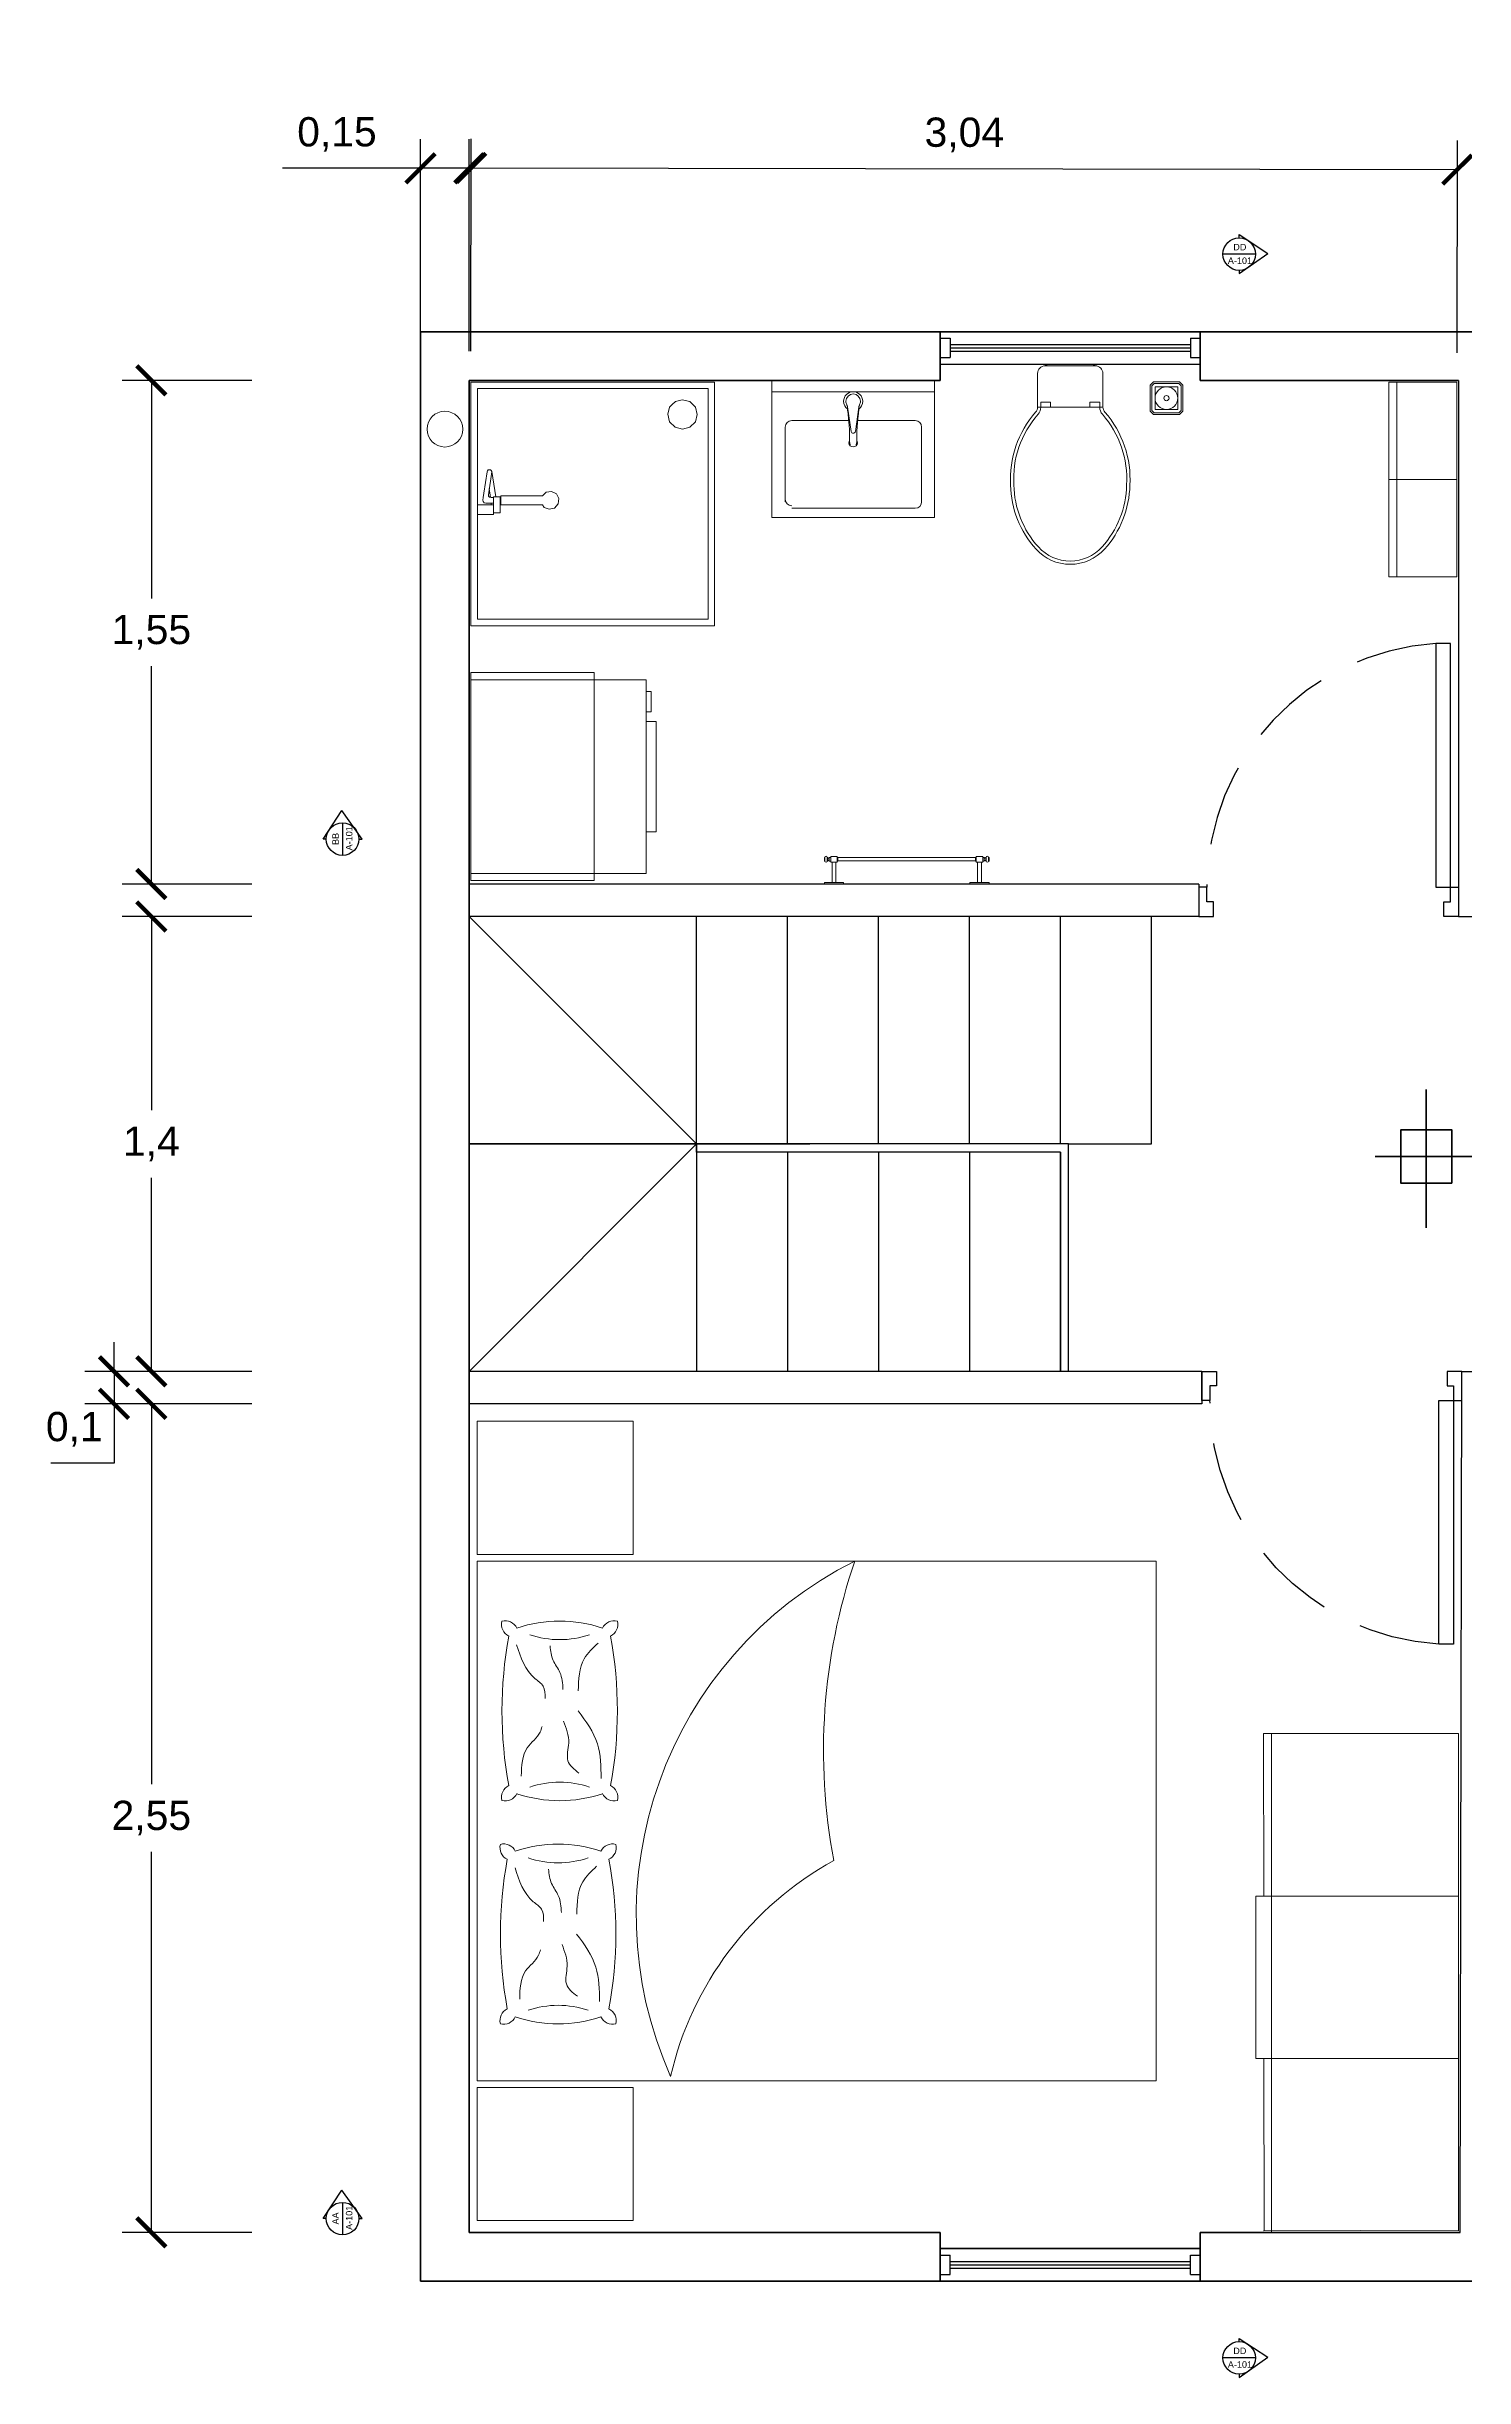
# Model space of a CAD drawing. Header units: millimetres. Extents: x 17881 to 17967.7, y 16873.1 to 16901.1.
# Drawn here: x 17950.16 to 17954.53, y 16876.68 to 16883.86 of the extents above; entities that cross this region are included whole.
import ezdxf

# ---------------------------------------------------------------- set-up
doc = ezdxf.new("R2010")
doc.units = ezdxf.units.MM
doc.linetypes.add('HIDDEN', pattern=[0.375, 0.25, -0.125])
for name, color, linetype, lineweight in [('A-DOOR-FULL', 7, 'Continuous', 25), ('A-FLOR-LEVL', 7, 'Continuous', 35), ('A-FLOR-STRS', 7, 'Continuous', 25), ('A-FURN', 9, 'Continuous', 18), ('A-GLAZ-FULL', 4, 'Continuous', 25), ('A-WALL-FULL-EXTR', 7, 'Continuous', 35), ('A-WALL-FULL-INTR', 7, 'Continuous', 25)]:
    doc.layers.add(name, color=color, linetype=linetype, lineweight=lineweight)
doc.styles.get("Standard").update_dxf_attribs({"font": 'Arial.ttf'})
doc.dimstyles.new('ISO-25', dxfattribs={"dimtxt": 2.5, "dimasz": 2.5, "dimexe": 1.25, "dimexo": 0.625, "dimtad": 1, "dimtxsty": 'Standard', "dimcen": 2.5, "dimadec": 0, "dimazin": 0, "dimtfac": 1, "dimtmove": 0, "dimatfit": 3, "dimfxl": 1, "dimarcsym": 0})

# ---------------------------------------------------------------- blocks, each defined once
blk = doc.blocks.new('DOOR-75')
for points in [[(-0.07, 0.84), (-0.07, 0.09), (-0.025, 0.09), (-0.025, 0.84), (-0.07, 0.84)], [(-0.775, 0.09), (-0.8, 0.09), (-0.8, 0), (-0.755, 0), (-0.755, 0.045), (-0.775, 0.045), (-0.775, 0.09)], [(-0.025, 0.09), (0, 0.09), (0, 0), (-0.045, 0), (-0.045, 0.045), (-0.025, 0.045), (-0.025, 0.09)]]:
    blk.add_lwpolyline(points)
at = {"linetype": 'HIDDEN'}
blk.add_arc((-0.0225, 0.089), 0.7525, 93.61808, 179.92486, dxfattribs=at)
blk = doc.blocks.new('_ArchTick')
at = {"color": 0, "linetype": 'ByBlock', "const_width": 0.15}
blk.add_lwpolyline([(-0.5, -0.5), (0.5, 0.5)], dxfattribs=at)
blk = doc.blocks.new('*D5')
at = {"color": 0, "lineweight": -2, "transparency": 16777216}
for p, q in [((17951.4677, 16882.9178), (17951.4688, 16883.5717)), ((17954.5032, 16882.9128), (17954.5043, 16883.5667))]:
    blk.add_line(p, q, dxfattribs=at)
at = {"color": 0, "transparency": 16777216}
blk.add_line((17951.4686, 16883.4817), (17954.5041, 16883.4767), dxfattribs=at)
at = {"layer": 'Defpoints', "color": 0, "transparency": 16777216}
for p in [(17954.5041, 16883.4767), (17951.4676, 16882.8278), (17954.5031, 16882.8228)]:
    blk.add_point(p, dxfattribs=at)
at = {"color": 0, "transparency": 16777216, "xscale": 0.09, "yscale": 0.09, "zscale": 0.09}
for p, rotation in [((17951.4686, 16883.4817), 179.9056234770161), ((17954.5041, 16883.4767), 359.9056234770161)]:
    blk.add_blockref('_ArchTick', p, dxfattribs=dict(at, rotation=rotation))
at = {"color": 0, "transparency": 16777216, "insert": (17952.9866, 16883.5833), "char_height": 0.09, "attachment_point": 5, "rotation": 359.90562}
blk.add_mtext('3,04', dxfattribs=at)
blk = doc.blocks.new('*D7')
at = {"color": 0, "lineweight": -2, "transparency": 16777216}
for p, q in [((17950.7933, 16882.8278), (17950.394, 16882.8278)), ((17950.7933, 16881.2778), (17950.394, 16881.2778))]:
    blk.add_line(p, q, dxfattribs=at)
at = {"color": 0, "transparency": 16777216}
for p, q in [((17950.484, 16882.8278), (17950.484, 16882.157)), ((17950.484, 16881.2778), (17950.484, 16881.9486))]:
    blk.add_line(p, q, dxfattribs=at)
at = {"layer": 'Defpoints', "color": 0, "transparency": 16777216}
for p in [(17950.8833, 16882.8278), (17950.484, 16881.2778), (17950.8833, 16881.2778)]:
    blk.add_point(p, dxfattribs=at)
at = {"color": 0, "transparency": 16777216, "xscale": 0.09, "yscale": 0.09, "zscale": 0.09}
for p, rotation in [((17950.484, 16882.8278), 90), ((17950.484, 16881.2778), 270)]:
    blk.add_blockref('_ArchTick', p, dxfattribs=dict(at, rotation=rotation))
at = {"color": 0, "transparency": 16777216, "insert": (17950.484, 16882.0528), "char_height": 0.09, "attachment_point": 5}
blk.add_mtext('1,55', dxfattribs=at)
blk = doc.blocks.new('*D8')
at = {"color": 0, "lineweight": -2, "transparency": 16777216}
for p, q in [((17950.7933, 16881.1778), (17950.394, 16881.1778)), ((17950.7933, 16879.7778), (17950.394, 16879.7778))]:
    blk.add_line(p, q, dxfattribs=at)
at = {"color": 0, "transparency": 16777216}
for p, q in [((17950.484, 16881.1778), (17950.484, 16880.582)), ((17950.484, 16879.7778), (17950.484, 16880.3736))]:
    blk.add_line(p, q, dxfattribs=at)
at = {"layer": 'Defpoints', "color": 0, "transparency": 16777216}
for p in [(17950.8833, 16881.1778), (17950.484, 16879.7778), (17950.8833, 16879.7778)]:
    blk.add_point(p, dxfattribs=at)
at = {"color": 0, "transparency": 16777216, "xscale": 0.09, "yscale": 0.09, "zscale": 0.09}
for p, rotation in [((17950.484, 16881.1778), 90), ((17950.484, 16879.7778), 270)]:
    blk.add_blockref('_ArchTick', p, dxfattribs=dict(at, rotation=rotation))
at = {"color": 0, "transparency": 16777216, "insert": (17950.484, 16880.4778), "char_height": 0.09, "attachment_point": 5}
blk.add_mtext('1,4', dxfattribs=at)
blk = doc.blocks.new('*D9')
at = {"color": 0, "lineweight": -2, "transparency": 16777216}
for p, q in [((17950.7933, 16879.6778), (17950.394, 16879.6778)), ((17950.7933, 16877.1278), (17950.394, 16877.1278))]:
    blk.add_line(p, q, dxfattribs=at)
at = {"color": 0, "transparency": 16777216}
for p, q in [((17950.484, 16879.6778), (17950.484, 16878.507)), ((17950.484, 16877.1278), (17950.484, 16878.2986))]:
    blk.add_line(p, q, dxfattribs=at)
at = {"layer": 'Defpoints', "color": 0, "transparency": 16777216}
for p in [(17950.8833, 16879.6778), (17950.484, 16877.1278), (17950.8833, 16877.1278)]:
    blk.add_point(p, dxfattribs=at)
at = {"color": 0, "transparency": 16777216, "xscale": 0.09, "yscale": 0.09, "zscale": 0.09}
for p, rotation in [((17950.484, 16879.6778), 90), ((17950.484, 16877.1278), 270)]:
    blk.add_blockref('_ArchTick', p, dxfattribs=dict(at, rotation=rotation))
at = {"color": 0, "transparency": 16777216, "insert": (17950.484, 16878.4028), "char_height": 0.09, "attachment_point": 5}
blk.add_mtext('2,55', dxfattribs=at)
blk = doc.blocks.new('*D20')
at = {"color": 0, "lineweight": -2, "transparency": 16777216}
for p, q in [((17951.3126, 16882.9178), (17951.3126, 16883.5706)), ((17951.4626, 16882.9178), (17951.4626, 16883.5706))]:
    blk.add_line(p, q, dxfattribs=at)
at = {"color": 0, "transparency": 16777216}
for p, q in [((17951.3126, 16883.4806), (17950.8881, 16883.4806)), ((17951.4626, 16883.4806), (17951.3126, 16883.4806))]:
    blk.add_line(p, q, dxfattribs=at)
at = {"layer": 'Defpoints', "color": 0, "transparency": 16777216}
for p in [(17951.3126, 16883.4806), (17951.3126, 16882.8278), (17951.4626, 16882.8278)]:
    blk.add_point(p, dxfattribs=at)
at = {"color": 0, "transparency": 16777216, "xscale": 0.09, "yscale": 0.09, "zscale": 0.09, "rotation": 180}
blk.add_blockref('_ArchTick', (17951.3126, 16883.4806), dxfattribs=at)
at = {"color": 0, "transparency": 16777216, "xscale": 0.09, "yscale": 0.09, "zscale": 0.09}
blk.add_blockref('_ArchTick', (17951.4626, 16883.4806), dxfattribs=at)
at = {"color": 0, "transparency": 16777216, "insert": (17951.0553, 16883.5847), "char_height": 0.09, "attachment_point": 5}
blk.add_mtext('0,15', dxfattribs=at)
blk = doc.blocks.new('*D21')
at = {"color": 0, "transparency": 16777216}
for p, q in [((17950.3692, 16879.7778), (17950.3692, 16879.8678)), ((17950.3692, 16879.7778), (17950.3692, 16879.6778)), ((17950.3692, 16879.6778), (17950.3692, 16879.4953)), ((17950.3692, 16879.4953), (17950.1743, 16879.4953))]:
    blk.add_line(p, q, dxfattribs=at)
at = {"color": 0, "lineweight": -2, "transparency": 16777216}
for p, q in [((17950.7933, 16879.7778), (17950.2792, 16879.7778)), ((17950.7933, 16879.6778), (17950.2792, 16879.6778))]:
    blk.add_line(p, q, dxfattribs=at)
at = {"layer": 'Defpoints', "color": 0, "transparency": 16777216}
for p in [(17950.8833, 16879.7778), (17950.3692, 16879.6778), (17950.8833, 16879.6778)]:
    blk.add_point(p, dxfattribs=at)
at = {"color": 0, "transparency": 16777216, "xscale": 0.09, "yscale": 0.09, "zscale": 0.09}
for p, rotation in [((17950.3692, 16879.7778), 270), ((17950.3692, 16879.6778), 90)]:
    blk.add_blockref('_ArchTick', p, dxfattribs=dict(at, rotation=rotation))
at = {"color": 0, "transparency": 16777216, "insert": (17950.2468, 16879.5995), "char_height": 0.09, "attachment_point": 5}
blk.add_mtext('0,1', dxfattribs=at)

msp = doc.modelspace()

# ---------------------------------------------------------------- hatches: boundary and pattern name
h = msp.add_hatch()
h.set_pattern_fill('ANGLE', color=250)
h.set_pattern_definition([(0, (-0.371, 7.559), (0, 6.985), [5.08, -1.905]), (90, (-0.371, 7.559), (-6.985, 4e-16), [5.08, -1.905])])
h.paths.add_polyline_path([(17953.4615, 16883.8552), (17953.4615, 16883.8452, -0.147001), (17953.4891, 16883.8369)])
h.paths.add_polyline_path([(17953.4891, 16883.8369, -0.251876), (17953.5115, 16883.7952), (17953.5469, 16883.7952), (17953.5495, 16883.797)])
h.paths.add_polyline_path([(17953.5469, 16883.7952), (17953.5115, 16883.7952, -0.19408), (17953.4975, 16883.7605)])
h.paths.add_polyline_path([(17953.4819, 16883.7495, -0.105717), (17953.4615, 16883.7452), (17953.4615, 16883.7352)])
h = msp.add_hatch()
h.set_pattern_fill('ANGLE', color=250)
h.set_pattern_definition([(0, (0, -0.265), (0, 6.985), [5.08, -1.905]), (90, (0, -0.265), (-6.985, 4e-16), [5.08, -1.905])])
h.paths.add_polyline_path([(17953.8326, 16883.2765), (17953.8326, 16883.2665, -0.147001), (17953.8601, 16883.2582)])
h.paths.add_polyline_path([(17953.8601, 16883.2582, -0.251876), (17953.8826, 16883.2165, -0.19408), (17953.8686, 16883.1818), (17953.9206, 16883.2184)])
h.paths.add_polyline_path([(17953.8326, 16883.1665), (17953.8326, 16883.1565), (17953.853, 16883.1709, -0.105717)])
h = msp.add_hatch()
h.set_pattern_fill('ANGLE', color=250)
h.set_pattern_definition([(0, (0.222, -0.11), (0, 6.985), [5.08, -1.905]), (90, (0.222, -0.11), (-6.985, 4e-16), [5.08, -1.905])])
h.paths.add_polyline_path([(17951.0126, 16881.4159), (17951.0226, 16881.4159, -0.147001), (17951.0308, 16881.4435)])
h.paths.add_polyline_path([(17951.0308, 16881.4435, -0.468877), (17951.1073, 16881.4519), (17951.0707, 16881.5039)])
h.paths.add_polyline_path([(17951.1226, 16881.4159), (17951.1326, 16881.4159), (17951.1182, 16881.4364, -0.105717)])
h = msp.add_hatch()
h.set_pattern_fill('ANGLE', color=250)
h.set_pattern_definition([(0, (-4.167, -6.6084), (0, 6.985), [5.08, -1.905]), (90, (-4.167, -6.6084), (-6.985, 4e-16), [5.08, -1.905])])
h.paths.add_polyline_path([(17950.9164, 16877.3381), (17950.9164, 16877.3281, -0.147001), (17950.9439, 16877.3199)])
h.paths.add_polyline_path([(17950.9439, 16877.3199, -0.251876), (17950.9664, 16877.2781, -0.19408), (17950.9524, 16877.2434), (17951.0044, 16877.28)])
h.paths.add_polyline_path([(17950.9368, 16877.2325, -0.105717), (17950.9164, 16877.2281), (17950.9164, 16877.2181)])
h = msp.add_hatch()
h.set_pattern_fill('ANGLE', color=250, angle=90)
h.set_pattern_definition([(90, (34828.351, -1073.746), (-6.985, 4e-16), [5.08, -1.905]), (180, (34828.351, -1073.746), (-9e-16, -6.985), [5.08, -1.905])])
h.paths.add_polyline_path([(17951.0126, 16877.1701), (17951.0226, 16877.1701, -0.147001), (17951.0308, 16877.1977)])
h.paths.add_polyline_path([(17951.1073, 16877.2061), (17951.0707, 16877.2581), (17951.0308, 16877.1977, -0.468877)])
h.paths.add_polyline_path([(17951.1326, 16877.1701), (17951.1182, 16877.1906, -0.105717), (17951.1226, 16877.1701)])
h = msp.add_hatch()
h.set_pattern_fill('ANGLE', color=250)
h.set_pattern_definition([(0, (0, 0.505), (0, 6.985), [5.08, -1.905]), (90, (0, 0.505), (-6.985, 4e-16), [5.08, -1.905])])
h.paths.add_polyline_path([(17953.8326, 16876.8014), (17953.8326, 16876.7914, -0.147001), (17953.8601, 16876.7831)])
h.paths.add_polyline_path([(17953.8601, 16876.7831, -0.251876), (17953.8826, 16876.7414), (17953.9179, 16876.7414), (17953.9206, 16876.7433)])
h.paths.add_polyline_path([(17953.9179, 16876.7414), (17953.8826, 16876.7414, -0.19408), (17953.8686, 16876.7067)])
h.paths.add_polyline_path([(17953.853, 16876.6958, -0.105717), (17953.8326, 16876.6914), (17953.8326, 16876.6814)])

# ---------------------------------------------------------------- linework, layer by layer
at = {"color": 250}
for p, q in [((17953.8326, 16883.2665), (17953.8326, 16883.2765)), ((17953.8326, 16883.2765), (17953.9206, 16883.2184)), ((17953.8326, 16883.1565), (17953.9206, 16883.2184)), ((17953.8326, 16883.1665), (17953.8326, 16883.1565)), ((17951.0126, 16881.4159), (17951.0707, 16881.5039)), ((17951.1326, 16881.4159), (17951.0707, 16881.5039)), ((17951.0226, 16881.4159), (17951.0126, 16881.4159)), ((17951.1226, 16881.4159), (17951.1326, 16881.4159)), ((17951.0126, 16877.1701), (17951.0707, 16877.2581)), ((17951.1326, 16877.1701), (17951.0707, 16877.2581)), ((17951.0226, 16877.1701), (17951.0126, 16877.1701)), ((17951.1226, 16877.1701), (17951.1326, 16877.1701)), ((17953.8326, 16876.7914), (17953.8326, 16876.8014)), ((17953.8326, 16876.8014), (17953.9206, 16876.7433)), ((17953.8326, 16876.6814), (17953.9206, 16876.7433)), ((17953.8326, 16876.6914), (17953.8326, 16876.6814))]:
    msp.add_line(p, q, dxfattribs=at)
for p, q in [((17953.8826, 16883.2165), (17953.7826, 16883.2165)), ((17952.9126, 16882.8778), (17953.7126, 16882.8778)), ((17953.2415, 16882.8728), (17953.2356, 16882.8728)), ((17953.3895, 16882.8728), (17953.3836, 16882.8728)), ((17951.0726, 16881.4659), (17951.0726, 16881.3659)), ((17951.0726, 16877.2201), (17951.0726, 16877.1201)), ((17953.8826, 16876.7414), (17953.7826, 16876.7414))]:
    msp.add_line(p, q)
for centre in [(17953.8326, 16883.2165), (17951.0726, 16881.4159), (17951.0726, 16877.1701), (17953.8326, 16876.7414)]:
    msp.add_circle(centre, 0.05)
at = {"layer": 'A-FLOR-LEVL'}
for p, q in [((17953.7126, 16882.9778), (17952.9126, 16882.9778)), ((17953.7126, 16877.0778), (17952.9126, 16877.0778)), ((17953.7126, 16876.9778), (17952.9126, 16876.9778))]:
    msp.add_line(p, q, dxfattribs=at)
for points in [[(17954.4086, 16880.2193), (17954.4086, 16880.5211), (17954.4086, 16880.6458)], [(17954.9733, 16880.4391), (17954.4086, 16880.4391), (17954.251, 16880.4391)]]:
    msp.add_lwpolyline(points, dxfattribs=at)
msp.add_lwpolyline([(17954.4874, 16880.3571), (17954.3298, 16880.3571), (17954.3298, 16880.5211), (17954.4874, 16880.5211)], close=True, dxfattribs=at)
at = {"layer": 'A-FLOR-STRS'}
for p, q in [((17952.1626, 16880.4778), (17951.4626, 16881.1778)), ((17952.1626, 16880.4778), (17952.1626, 16881.1778)), ((17952.4426, 16880.4778), (17952.4426, 16881.1778)), ((17952.7226, 16880.4778), (17952.7226, 16881.1778)), ((17953.0026, 16880.4778), (17953.0026, 16881.1778)), ((17953.2826, 16880.4778), (17953.2826, 16881.1778)), ((17953.5626, 16880.4778), (17953.5626, 16881.1778)), ((17952.1626, 16880.4778), (17951.4626, 16880.4778)), ((17951.4626, 16880.4778), (17952.5111, 16880.4778)), ((17952.1626, 16880.4778), (17951.4626, 16879.7778)), ((17952.1626, 16880.4778), (17952.1626, 16879.7778)), ((17952.1626, 16880.4528), (17952.1626, 16880.4778)), ((17952.4426, 16880.4528), (17952.4426, 16879.7778)), ((17952.7226, 16880.4528), (17952.7226, 16879.7778)), ((17953.0026, 16880.4528), (17953.0026, 16879.7778)), ((17953.2826, 16880.4528), (17953.2826, 16879.7778)), ((17953.3076, 16880.4778), (17953.5626, 16880.4778))]:
    msp.add_line(p, q, dxfattribs=at)
for points in [[(17953.3076, 16879.7778), (17953.3076, 16880.4778), (17952.1626, 16880.4778)], [(17953.2826, 16879.7778), (17953.2826, 16880.4528), (17952.1626, 16880.4528)]]:
    msp.add_lwpolyline(points, dxfattribs=at)
at = {"layer": 'A-FURN'}
for p, q in [((17952.3945, 16882.8278), (17952.3945, 16882.406)), ((17952.8945, 16882.406), (17952.8945, 16882.8278)), ((17953.2119, 16882.8491), (17953.2119, 16882.7458)), ((17953.3836, 16882.8728), (17953.2415, 16882.8728)), ((17953.4132, 16882.7458), (17953.4132, 16882.8491)), ((17953.5587, 16882.8132), (17953.5687, 16882.8232)), ((17953.5587, 16882.7332), (17953.5587, 16882.8132)), ((17953.5637, 16882.8111), (17953.5708, 16882.8182)), ((17953.5637, 16882.7353), (17953.5637, 16882.8111)), ((17953.5687, 16882.8232), (17953.6487, 16882.8232)), ((17953.5708, 16882.8182), (17953.6467, 16882.8182)), ((17953.5737, 16882.807), (17953.5749, 16882.8082)), ((17953.5737, 16882.7394), (17953.5737, 16882.807)), ((17953.5749, 16882.8082), (17953.6425, 16882.8082)), ((17953.6425, 16882.8082), (17953.6437, 16882.807)), ((17953.6437, 16882.807), (17953.6437, 16882.7394)), ((17953.6467, 16882.8182), (17953.6537, 16882.8111)), ((17953.6487, 16882.8232), (17953.6587, 16882.8132)), ((17953.6537, 16882.8111), (17953.6537, 16882.7353)), ((17953.6587, 16882.8132), (17953.6587, 16882.7332)), ((17954.3181, 16882.8228), (17954.3181, 16882.5228)), ((17952.0792, 16882.7452), (17952.0737, 16882.7236)), ((17952.0871, 16882.7535), (17952.0792, 16882.7452)), ((17952.0871, 16882.7535), (17952.0979, 16882.7631)), ((17952.1185, 16882.7684), (17952.0979, 16882.7631)), ((17952.1417, 16882.7629), (17952.1185, 16882.7684)), ((17952.1586, 16882.7456), (17952.1417, 16882.7629)), ((17952.1637, 16882.7228), (17952.1586, 16882.7456)), ((17952.3944, 16882.7928), (17952.8944, 16882.7928)), ((17953.2119, 16882.7458), (17953.4132, 16882.7458)), ((17953.2219, 16882.7458), (17953.2219, 16882.7608)), ((17953.2219, 16882.7608), (17953.2519, 16882.7608)), ((17953.2219, 16882.7458), (17953.2519, 16882.7458)), ((17953.2519, 16882.7458), (17953.2519, 16882.7608)), ((17953.3732, 16882.7608), (17953.4032, 16882.7608)), ((17953.3732, 16882.7458), (17953.3732, 16882.7608)), ((17953.4032, 16882.7458), (17953.4032, 16882.7608)), ((17953.5687, 16882.7232), (17953.5587, 16882.7332)), ((17953.5708, 16882.7282), (17953.5637, 16882.7353)), ((17953.5749, 16882.7382), (17953.5737, 16882.7394)), ((17953.6425, 16882.7382), (17953.5749, 16882.7382)), ((17953.6437, 16882.7394), (17953.6425, 16882.7382)), ((17953.6537, 16882.7353), (17953.6467, 16882.7282)), ((17953.6587, 16882.7332), (17953.6487, 16882.7232)), ((17952.0737, 16882.7236), (17952.0792, 16882.7008)), ((17952.0792, 16882.7008), (17952.0961, 16882.6839)), ((17952.0961, 16882.6839), (17952.1189, 16882.678)), ((17952.1189, 16882.678), (17952.1417, 16882.6839)), ((17952.1417, 16882.6839), (17952.1586, 16882.7008)), ((17952.1586, 16882.7008), (17952.1637, 16882.7228)), ((17952.4352, 16882.6842), (17952.4352, 16882.4542)), ((17952.6307, 16882.704), (17952.4552, 16882.7042)), ((17952.8352, 16882.7042), (17952.6583, 16882.704)), ((17952.8552, 16882.4542), (17952.8552, 16882.6842)), ((17953.6487, 16882.7232), (17953.5687, 16882.7232)), ((17953.6467, 16882.7282), (17953.5708, 16882.7282)), ((17951.5126, 16882.5138), (17951.5174, 16882.5466)), ((17951.5174, 16882.5466), (17951.5186, 16882.5498)), ((17951.5186, 16882.5498), (17951.5213, 16882.5521)), ((17951.5213, 16882.5521), (17951.5245, 16882.5528)), ((17951.5215, 16882.4759), (17951.5318, 16882.546)), ((17951.5245, 16882.5528), (17951.5275, 16882.5524)), ((17951.5275, 16882.5524), (17951.5301, 16882.5505)), ((17951.5301, 16882.5505), (17951.5321, 16882.5471)), ((17951.5321, 16882.5471), (17951.5444, 16882.4698)), ((17951.5321, 16882.5471), (17951.5321, 16882.5471)), ((17954.3181, 16882.5228), (17954.3181, 16882.2228)), ((17951.5376, 16882.4448), (17951.4876, 16882.4448)), ((17951.5046, 16882.4589), (17951.5058, 16882.4674)), ((17951.5054, 16882.455), (17951.5046, 16882.4589)), ((17951.5086, 16882.4514), (17951.5054, 16882.455)), ((17951.5058, 16882.4674), (17951.5078, 16882.4811)), ((17951.5078, 16882.4811), (17951.5126, 16882.5138)), ((17951.5132, 16882.4502), (17951.5086, 16882.4514)), ((17951.5265, 16882.4502), (17951.5132, 16882.4502)), ((17951.5215, 16882.4759), (17951.5223, 16882.472)), ((17951.5223, 16882.472), (17951.5254, 16882.4684)), ((17951.5243, 16882.4948), (17951.528, 16882.4677)), ((17951.5254, 16882.4684), (17951.5301, 16882.4672)), ((17951.5265, 16882.4502), (17951.5376, 16882.4502)), ((17951.53, 16882.4457), (17951.5293, 16882.4448)), ((17951.53, 16882.4502), (17951.5304, 16882.4478)), ((17951.5304, 16882.4478), (17951.53, 16882.4457)), ((17951.5301, 16882.4672), (17951.5376, 16882.4672)), ((17951.5576, 16882.4698), (17951.5376, 16882.4698)), ((17951.5376, 16882.4698), (17951.5376, 16882.4448)), ((17951.5376, 16882.4148), (17951.5376, 16882.4448)), ((17951.5576, 16882.4398), (17951.5576, 16882.4698)), ((17951.5576, 16882.4672), (17951.5597, 16882.4672)), ((17951.5576, 16882.4502), (17951.5597, 16882.4502)), ((17951.5597, 16882.4728), (17951.5597, 16882.4448)), ((17951.5597, 16882.4728), (17951.6876, 16882.4728)), ((17951.5597, 16882.4501), (17951.5597, 16882.4502)), ((17951.5597, 16882.4448), (17951.5678, 16882.4448)), ((17951.6876, 16882.4448), (17951.5678, 16882.4448)), ((17951.6876, 16882.4728), (17951.6993, 16882.4833)), ((17951.6937, 16882.4367), (17951.6876, 16882.4448)), ((17951.6993, 16882.4833), (17951.716, 16882.486)), ((17951.716, 16882.486), (17951.7311, 16882.4783)), ((17951.7367, 16882.4475), (17951.7251, 16882.4347)), ((17951.7311, 16882.4783), (17951.7382, 16882.4646)), ((17951.7382, 16882.4646), (17951.7367, 16882.4475)), ((17951.4876, 16882.4148), (17951.5376, 16882.4148)), ((17951.5376, 16882.4198), (17951.5576, 16882.4198)), ((17951.5576, 16882.4198), (17951.5576, 16882.4398)), ((17951.7081, 16882.431), (17951.6937, 16882.4367)), ((17951.7251, 16882.4347), (17951.7081, 16882.431)), ((17952.3945, 16882.406), (17952.8945, 16882.406)), ((17952.4552, 16882.4342), (17952.8352, 16882.4342)), ((17952.5574, 16881.3598), (17952.5557, 16881.3598)), ((17952.5557, 16881.3598), (17952.5557, 16881.348)), ((17952.5557, 16881.348), (17952.5574, 16881.348)), ((17952.5574, 16881.348), (17952.5574, 16881.3598)), ((17952.5642, 16881.348), (17952.5642, 16881.3598)), ((17952.5659, 16881.3598), (17952.5642, 16881.3598)), ((17952.5642, 16881.348), (17952.5659, 16881.348)), ((17952.5659, 16881.348), (17952.5659, 16881.3598)), ((17952.5709, 16881.348), (17952.5709, 16881.3598)), ((17952.5752, 16881.3598), (17952.5709, 16881.3598)), ((17952.5709, 16881.348), (17952.5752, 16881.348)), ((17952.5954, 16881.3623), (17952.5752, 16881.3623)), ((17952.5752, 16881.3623), (17952.5752, 16881.3598)), ((17952.5752, 16881.348), (17952.5752, 16881.3598)), ((17952.5752, 16881.348), (17952.5752, 16881.3455)), ((17952.5752, 16881.3455), (17952.5954, 16881.3455)), ((17952.5794, 16881.2829), (17952.5794, 16881.3455)), ((17952.5912, 16881.2829), (17952.5912, 16881.3455)), ((17952.5954, 16881.3598), (17952.5954, 16881.3623)), ((17952.5954, 16881.3598), (17952.5954, 16881.348)), ((17952.5971, 16881.3598), (17952.5954, 16881.3598)), ((17952.5954, 16881.3455), (17952.5954, 16881.348)), ((17952.5954, 16881.348), (17952.5971, 16881.348)), ((17952.5971, 16881.359), (17952.5971, 16881.3598)), ((17952.5971, 16881.3488), (17952.5971, 16881.359)), ((17953.0213, 16881.359), (17952.5971, 16881.359)), ((17952.5971, 16881.348), (17952.5971, 16881.3488)), ((17952.5971, 16881.3488), (17953.0213, 16881.3488)), ((17953.023, 16881.3598), (17953.0213, 16881.3598)), ((17953.0213, 16881.3598), (17953.0213, 16881.359)), ((17953.0213, 16881.3488), (17953.0213, 16881.359)), ((17953.0213, 16881.3488), (17953.0213, 16881.348)), ((17953.0213, 16881.348), (17953.023, 16881.348)), ((17953.0432, 16881.3623), (17953.023, 16881.3623)), ((17953.023, 16881.3623), (17953.023, 16881.3598)), ((17953.023, 16881.3598), (17953.023, 16881.348)), ((17953.023, 16881.348), (17953.023, 16881.3455)), ((17953.023, 16881.3455), (17953.0432, 16881.3455)), ((17953.0272, 16881.2829), (17953.0272, 16881.3455)), ((17953.039, 16881.2829), (17953.039, 16881.3455)), ((17953.0432, 16881.3598), (17953.0432, 16881.3623)), ((17953.0432, 16881.348), (17953.0432, 16881.3598)), ((17953.0475, 16881.3598), (17953.0432, 16881.3598)), ((17953.0432, 16881.3455), (17953.0432, 16881.348)), ((17953.0432, 16881.348), (17953.0475, 16881.348)), ((17953.0475, 16881.348), (17953.0475, 16881.3598)), ((17953.0525, 16881.348), (17953.0525, 16881.3598)), ((17953.0542, 16881.3598), (17953.0525, 16881.3598)), ((17953.0525, 16881.348), (17953.0542, 16881.348)), ((17953.0542, 16881.348), (17953.0542, 16881.3598)), ((17953.061, 16881.348), (17953.061, 16881.3598)), ((17953.0627, 16881.3598), (17953.061, 16881.3598)), ((17953.061, 16881.348), (17953.0627, 16881.348)), ((17953.0627, 16881.348), (17953.0627, 16881.3598)), ((17952.6149, 16881.2829), (17952.5557, 16881.2829)), ((17952.5557, 16881.2829), (17952.5557, 16881.2778)), ((17952.5557, 16881.2778), (17952.6149, 16881.2778)), ((17952.6149, 16881.2778), (17952.6149, 16881.2829)), ((17953.0035, 16881.2829), (17953.0627, 16881.2829)), ((17953.0035, 16881.2778), (17953.0035, 16881.2829)), ((17953.0627, 16881.2778), (17953.0035, 16881.2778)), ((17953.0627, 16881.2829), (17953.0627, 16881.2778)), ((17951.487, 16877.594), (17951.487, 16879.194)), ((17951.487, 16879.194), (17953.577, 16879.194)), ((17953.577, 16877.594), (17953.577, 16879.194)), ((17953.9085, 16878.1629), (17953.9076, 16878.6628)), ((17953.9326, 16878.6628), (17953.9326, 16878.1629)), ((17953.9085, 16878.1629), (17953.8835, 16878.1629)), ((17953.8835, 16878.1629), (17953.8835, 16877.6628)), ((17953.9326, 16878.1629), (17953.9326, 16877.6629)), ((17953.8835, 16877.6628), (17953.9085, 16877.6629)), ((17953.9085, 16877.6629), (17953.9095, 16877.1328)), ((17953.9326, 16877.6629), (17953.9326, 16877.1278)), ((17953.577, 16877.594), (17951.487, 16877.594))]:
    msp.add_line(p, q, dxfattribs=at)
at = {"layer": 'A-FURN', "linetype": 'HIDDEN'}
msp.add_line((17951.4626, 16879.1528), (17951.4626, 16877.6528), dxfattribs=at)
at = {"layer": 'A-FURN'}
for points in [[(17951.4676, 16882.8228), (17952.2176, 16882.8228), (17952.2176, 16882.0728), (17951.4676, 16882.0728), (17951.4676, 16882.8228)], [(17954.2931, 16882.5228), (17954.5031, 16882.5228), (17954.5031, 16882.8228), (17954.2931, 16882.8228), (17954.2931, 16882.5228)], [(17954.2931, 16882.2228), (17954.5031, 16882.2228), (17954.5031, 16882.5228), (17954.2931, 16882.5228), (17954.2931, 16882.2228)], [(17951.4676, 16881.2884), (17951.8476, 16881.2884), (17951.8476, 16881.9284), (17951.4676, 16881.9284), (17951.4676, 16881.2884)], [(17951.4676, 16881.9064), (17951.4676, 16881.3104), (17952.0076, 16881.3104), (17952.0076, 16881.9064), (17951.4676, 16881.9064)], [(17952.0076, 16881.8076), (17952.0226, 16881.8076), (17952.0226, 16881.8699), (17952.0076, 16881.8699)], [(17952.0106, 16881.7784), (17952.0076, 16881.7784), (17952.0376, 16881.7784), (17952.0376, 16881.6084), (17952.0376, 16881.4384), (17952.0076, 16881.4384)], [(17954.5076, 16877.1328), (17954.5076, 16878.6628), (17953.9076, 16878.6628)], [(17954.5053, 16878.1629), (17953.9085, 16878.1629)], [(17953.9085, 16877.6629), (17954.5072, 16877.6629)], [(17953.9076, 16877.1328), (17954.5071, 16877.134)]]:
    msp.add_lwpolyline(points, dxfattribs=at)
for points in [[(17951.4876, 16882.8028), (17952.1976, 16882.8028), (17952.1976, 16882.0928), (17951.4876, 16882.0928)], [(17951.487, 16879.624), (17951.487, 16879.214), (17951.967, 16879.214), (17951.967, 16879.624)], [(17951.487, 16877.574), (17951.487, 16877.164), (17951.967, 16877.164), (17951.967, 16877.574)]]:
    msp.add_lwpolyline(points, close=True, dxfattribs=at)
at = {"layer": 'A-FURN', "ltscale": 4}
for points in [[(17952.6614, 16882.7393, 0.243737), (17952.6738, 16882.7634, 1), (17952.615, 16882.7634, 0.244286), (17952.6275, 16882.7393)], [(17952.6642, 16882.7531, 0.121688), (17952.6668, 16882.7636, 1), (17952.622, 16882.7636, 0.123107), (17952.6246, 16882.753)], [(17952.6539, 16882.63), (17952.654, 16882.6304), (17952.6541, 16882.6307), (17952.6541, 16882.631), (17952.6542, 16882.6313), (17952.6543, 16882.6316), (17952.6544, 16882.6319), (17952.6544, 16882.6322), (17952.6545, 16882.6326), (17952.6546, 16882.6329), (17952.6547, 16882.6332), (17952.6548, 16882.6335), (17952.6548, 16882.6338), (17952.6549, 16882.6341), (17952.655, 16882.6344), (17952.655, 16882.6348), (17952.6551, 16882.6351), (17952.6551, 16882.6354), (17952.6552, 16882.6357), (17952.6552, 16882.636), (17952.6553, 16882.6363), (17952.6553, 16882.6369), (17952.6554, 16882.6374), (17952.6554, 16882.6379), (17952.6554, 16882.6385), (17952.6554, 16882.639), (17952.6554, 16882.6396), (17952.6554, 16882.6401), (17952.6554, 16882.6407), (17952.6554, 16882.6412), (17952.6554, 16882.6418), (17952.6554, 16882.6424), (17952.6554, 16882.6429), (17952.6554, 16882.6435), (17952.6554, 16882.644), (17952.6553, 16882.6446), (17952.6553, 16882.6451), (17952.6553, 16882.6457), (17952.6553, 16882.6462), (17952.6553, 16882.6467), (17952.6553, 16882.6473), (17952.6553, 16882.6482), (17952.6553, 16882.6491), (17952.6553, 16882.65), (17952.6553, 16882.6509), (17952.6554, 16882.6518), (17952.6554, 16882.6527), (17952.6554, 16882.6536), (17952.6554, 16882.6545), (17952.6554, 16882.6554), (17952.6554, 16882.6563), (17952.6554, 16882.6572), (17952.6555, 16882.6581), (17952.6555, 16882.6591), (17952.6555, 16882.66), (17952.6555, 16882.6609), (17952.6555, 16882.6618), (17952.6556, 16882.6627), (17952.6556, 16882.6636), (17952.6556, 16882.6645), (17952.6556, 16882.6654), (17952.6557, 16882.6682), (17952.6558, 16882.6709), (17952.6559, 16882.6737), (17952.6561, 16882.6765), (17952.6562, 16882.6792), (17952.6564, 16882.682), (17952.6566, 16882.6847), (17952.6568, 16882.6875), (17952.657, 16882.6902), (17952.6573, 16882.693), (17952.6575, 16882.6958), (17952.6578, 16882.6985), (17952.658, 16882.7013), (17952.6583, 16882.704), (17952.6586, 16882.7068), (17952.6588, 16882.7095), (17952.6591, 16882.7123), (17952.6594, 16882.715), (17952.6596, 16882.7178), (17952.6599, 16882.7205), (17952.66, 16882.7212), (17952.6601, 16882.7219), (17952.6601, 16882.7225), (17952.6602, 16882.7232), (17952.6603, 16882.7239), (17952.6604, 16882.7245), (17952.6605, 16882.7252), (17952.6605, 16882.7259), (17952.6606, 16882.7266), (17952.6607, 16882.7272), (17952.6608, 16882.7279), (17952.6609, 16882.7286), (17952.661, 16882.7292), (17952.661, 16882.7299), (17952.6611, 16882.7306), (17952.6612, 16882.7312), (17952.6612, 16882.7319), (17952.6613, 16882.7326), (17952.6613, 16882.7333), (17952.6614, 16882.7339), (17952.6614, 16882.7346), (17952.6614, 16882.7353), (17952.6614, 16882.736), (17952.6614, 16882.7367), (17952.6614, 16882.7373), (17952.6614, 16882.738), (17952.6614, 16882.7387), (17952.6614, 16882.7394), (17952.6614, 16882.7401), (17952.6615, 16882.7407), (17952.6615, 16882.7414), (17952.6615, 16882.7421), (17952.6615, 16882.7428), (17952.6616, 16882.7435), (17952.6616, 16882.7441), (17952.6617, 16882.7448), (17952.6618, 16882.7455), (17952.6511, 16882.6705, -0.75814), (17952.6378, 16882.6705), (17952.6269, 16882.7468), (17952.6267, 16882.7475), (17952.6267, 16882.7478), (17952.6266, 16882.7481), (17952.6265, 16882.7484), (17952.6264, 16882.7486), (17952.6263, 16882.7489), (17952.6262, 16882.7492), (17952.6261, 16882.7495), (17952.626, 16882.7497), (17952.6259, 16882.75), (17952.6258, 16882.7503), (17952.6257, 16882.7506), (17952.6255, 16882.7508), (17952.6254, 16882.7511), (17952.6253, 16882.7514), (17952.6252, 16882.7517), (17952.6251, 16882.7519), (17952.625, 16882.7522), (17952.6249, 16882.7525), (17952.6247, 16882.7528), (17952.6246, 16882.753)], [(17952.6335, 16882.6435, 0.150311), (17952.6313, 16882.6361, 1), (17952.6575, 16882.6361, 0.145063), (17952.6554, 16882.6433)]]:
    msp.add_lwpolyline(points, format="xyb", dxfattribs=at)
for points in [[(17952.6351, 16882.63), (17952.635, 16882.6304), (17952.6349, 16882.6307), (17952.6349, 16882.631), (17952.6348, 16882.6313), (17952.6347, 16882.6316), (17952.6346, 16882.6319), (17952.6345, 16882.6322), (17952.6344, 16882.6325), (17952.6344, 16882.6329), (17952.6343, 16882.6332), (17952.6342, 16882.6335), (17952.6341, 16882.6338), (17952.634, 16882.6341), (17952.634, 16882.6344), (17952.6339, 16882.6348), (17952.6338, 16882.6351), (17952.6338, 16882.6354), (17952.6337, 16882.6357), (17952.6337, 16882.636), (17952.6336, 16882.6363), (17952.6336, 16882.6369), (17952.6335, 16882.6374), (17952.6335, 16882.6379), (17952.6335, 16882.6385), (17952.6335, 16882.639), (17952.6335, 16882.6396), (17952.6335, 16882.6401), (17952.6335, 16882.6407), (17952.6335, 16882.6412), (17952.6335, 16882.6418), (17952.6335, 16882.6424), (17952.6335, 16882.6429), (17952.6335, 16882.6435), (17952.6336, 16882.644), (17952.6336, 16882.6446), (17952.6336, 16882.6451), (17952.6336, 16882.6457), (17952.6336, 16882.6462), (17952.6336, 16882.6467), (17952.6336, 16882.6473), (17952.6336, 16882.6483), (17952.6336, 16882.6493), (17952.6336, 16882.6503), (17952.6336, 16882.6513), (17952.6336, 16882.6523), (17952.6336, 16882.6533), (17952.6335, 16882.6543), (17952.6335, 16882.6553), (17952.6335, 16882.6563), (17952.6335, 16882.6573), (17952.6335, 16882.6583), (17952.6335, 16882.6593), (17952.6334, 16882.6603), (17952.6334, 16882.6613), (17952.6334, 16882.6623), (17952.6334, 16882.6632), (17952.6333, 16882.6642), (17952.6333, 16882.6652), (17952.6333, 16882.6662), (17952.6333, 16882.6672), (17952.6332, 16882.6701), (17952.633, 16882.6729), (17952.6329, 16882.6757), (17952.6328, 16882.6786), (17952.6326, 16882.6814), (17952.6324, 16882.6842), (17952.6322, 16882.6871), (17952.632, 16882.6899), (17952.6318, 16882.6927), (17952.6315, 16882.6955), (17952.6313, 16882.6984), (17952.631, 16882.7012), (17952.6307, 16882.704), (17952.6304, 16882.7068), (17952.6302, 16882.7097), (17952.6299, 16882.7125), (17952.6296, 16882.7153), (17952.6293, 16882.7181), (17952.6289, 16882.7209), (17952.6286, 16882.7237), (17952.6277, 16882.7321), (17952.6275, 16882.7339), (17952.6275, 16882.7346), (17952.6274, 16882.7353), (17952.6274, 16882.736), (17952.6274, 16882.7366), (17952.6274, 16882.7373), (17952.6274, 16882.738), (17952.6274, 16882.7387), (17952.6274, 16882.7394), (17952.6274, 16882.7401), (17952.6274, 16882.7407), (17952.6274, 16882.7414), (17952.6274, 16882.7421), (17952.6274, 16882.7428), (17952.6273, 16882.7435), (17952.6273, 16882.7441), (17952.6272, 16882.7448), (17952.6271, 16882.7455), (17952.627, 16882.7462), (17952.6269, 16882.7468)], [(17952.6643, 16882.7534), (17952.6642, 16882.7531), (17952.6641, 16882.7528), (17952.664, 16882.7525), (17952.6639, 16882.7522), (17952.6638, 16882.7519), (17952.6637, 16882.7516), (17952.6636, 16882.7513), (17952.6634, 16882.751), (17952.6633, 16882.7508), (17952.6632, 16882.7505), (17952.6631, 16882.7502), (17952.663, 16882.7499), (17952.6629, 16882.7496), (17952.6628, 16882.7493), (17952.6627, 16882.749), (17952.6626, 16882.7487), (17952.6625, 16882.7484), (17952.6624, 16882.7481), (17952.6623, 16882.7478), (17952.6622, 16882.7475), (17952.662, 16882.7468), (17952.6619, 16882.7462), (17952.6618, 16882.7455)]]:
    msp.add_lwpolyline(points, dxfattribs=at)
at = {"layer": 'A-FURN'}
msp.add_lwpolyline([(17952.5851, 16878.272, -0.129648), (17952.6493, 16879.194, 0.401009), (17952.0824, 16877.6079, -0.214426)], format="xyb", close=True, dxfattribs=at)
for centre, radius in [((17953.6087, 16882.7732), 0.035), ((17951.3876, 16882.6778), 0.055), ((17953.6087, 16882.7732), 0.008)]:
    msp.add_circle(centre, radius, dxfattribs=at)
for centre, radius, start, end in [((17953.2356, 16882.8491), 0.0237, 90, 180), ((17953.3895, 16882.8491), 0.0237, 0, 90), ((17953.4386, 16882.5249), 0.3101, 138.58181, 183.55263), ((17953.1882, 16882.7458), 0.0237, 318.58178, 359.99997), ((17953.1882, 16882.7458), 0.0337, 318.58178, 359.99997), ((17953.4369, 16882.7458), 0.0337, 180.00003, 221.41822), ((17953.4369, 16882.7458), 0.0237, 180.00003, 221.41822), ((17953.1866, 16882.5249), 0.3101, 356.44737, 41.41819), ((17952.4552, 16882.6842), 0.02, 90, 180), ((17952.8352, 16882.6842), 0.02, 0, 90), ((17953.4386, 16882.5249), 0.3001, 138.58181, 183.55263), ((17953.1866, 16882.5249), 0.3001, 356.44737, 41.41819), ((17952.4552, 16882.4622), 0.02, 180, 270), ((17952.8352, 16882.4542), 0.02, 270, 0), ((17953.4314, 16882.5114), 0.3024, 181.08484, 222.17463), ((17953.4314, 16882.5114), 0.2924, 181.08484, 222.17463), ((17953.1938, 16882.5114), 0.2924, 317.82537, 358.91516), ((17953.1938, 16882.5114), 0.3024, 317.82537, 358.91516), ((17953.3126, 16882.4038), 0.1421, 222.17463, 317.82537), ((17953.3126, 16882.4038), 0.1321, 222.17463, 317.82537), ((17952.5608, 16881.3598), 0.00338, 0, 180), ((17952.5608, 16881.348), 0.00338, 180, 0), ((17952.5684, 16881.36), 0.00254, 184.97911, 355.02089), ((17952.5684, 16881.3478), 0.00254, 4.97911, 175.02089), ((17953.05, 16881.36), 0.00254, 184.97911, 355.02089), ((17953.05, 16881.3478), 0.00254, 4.97911, 175.02089), ((17953.0576, 16881.3598), 0.00338, 0, 180), ((17953.0576, 16881.348), 0.00338, 180, 0)]:
    msp.add_arc(centre, radius, start, end, dxfattribs=at)
at = {"layer": 'A-FURN', "ltscale": 0.2}
for centre, radius, start, end in [((17951.6019, 16878.999), 0.04, 165.51665, 244.20995), ((17951.5732, 16878.9703), 0.04, 25.79005, 104.48335), ((17951.741, 16878.5987), 0.4107, 71.28525, 108.71475), ((17951.9087, 16878.9703), 0.04, 75.51665, 154.20995), ((17951.88, 16878.999), 0.04, 295.79005, 14.48335), ((17952.8172, 16878.7328), 1.254, 169.42346, 190.57654), ((17951.741, 16879.2371), 0.2851, 251.15984, 288.84016), ((17950.6647, 16878.7328), 1.254, 349.42346, 10.57654), ((17951.6019, 16878.4667), 0.04, 115.79005, 194.48335), ((17951.741, 16878.2285), 0.2851, 71.15984, 108.84016), ((17951.88, 16878.4667), 0.04, 345.51665, 64.20995), ((17951.5732, 16878.4954), 0.04, 255.51665, 334.20995), ((17951.741, 16878.8669), 0.4107, 251.28525, 288.71475), ((17951.9087, 16878.4954), 0.04, 205.79005, 284.48335), ((17951.5971, 16878.312), 0.04, 165.51665, 244.20995), ((17951.5684, 16878.2833), 0.04, 25.79005, 104.48335), ((17951.7361, 16877.9118), 0.4107, 71.28525, 108.71475), ((17951.9038, 16878.2833), 0.04, 75.51665, 154.20995), ((17951.8751, 16878.312), 0.04, 295.79005, 14.48335), ((17952.8124, 16878.0459), 1.254, 169.42346, 190.57654), ((17951.7361, 16878.5502), 0.2851, 251.15984, 288.84016), ((17950.6598, 16878.0459), 1.254, 349.42346, 10.57654), ((17951.5971, 16877.7797), 0.04, 115.79005, 194.48335), ((17951.5684, 16877.8084), 0.04, 255.51665, 334.20995), ((17951.7361, 16878.18), 0.4107, 251.28525, 288.71475), ((17951.7361, 16877.5415), 0.2851, 71.15984, 108.84016), ((17951.9038, 16877.8084), 0.04, 205.79005, 284.48335), ((17951.8751, 16877.7797), 0.04, 345.51665, 64.20995)]:
    msp.add_arc(centre, radius, start, end, dxfattribs=at)
for points in [[(17951.6085, 16878.9365), (17951.6646, 16878.8325), (17951.6901, 16878.809), (17951.6963, 16878.7713)], [(17951.7115, 16878.9325), (17951.721, 16878.8881), (17951.7417, 16878.8513), (17951.7511, 16878.799)], [(17951.8596, 16878.9413), (17951.8166, 16878.8934), (17951.7983, 16878.7941)], [(17951.8685, 16878.5249), (17951.8572, 16878.6312), (17951.7981, 16878.733)], [(17951.6227, 16878.5322), (17951.641, 16878.6193), (17951.6808, 16878.6676), (17951.6867, 16878.6846)], [(17951.8002, 16878.5412), (17951.7664, 16878.5794), (17951.7688, 16878.6338), (17951.753, 16878.701)], [(17951.6037, 16878.2496), (17951.6597, 16878.1455), (17951.6853, 16878.122), (17951.6914, 16878.0843)], [(17951.7066, 16878.2456), (17951.7162, 16878.2011), (17951.7368, 16878.1643), (17951.7462, 16878.1121)], [(17951.8548, 16878.2544), (17951.8118, 16878.2064), (17951.7935, 16878.1071)], [(17951.6178, 16877.8452), (17951.6361, 16877.9323), (17951.6759, 16877.9806), (17951.6818, 16877.9976)], [(17951.7954, 16877.8543), (17951.7615, 16877.8924), (17951.7639, 16877.9468), (17951.7481, 16878.014)], [(17951.8637, 16877.838), (17951.8523, 16877.9443), (17951.7932, 16878.046)]]:
    msp.add_spline(points, degree=3, dxfattribs=at)
at = {"layer": 'A-GLAZ-FULL'}
for p, q in [((17952.9126, 16882.9578), (17952.9426, 16882.9578)), ((17953.6826, 16882.9578), (17953.7126, 16882.9578)), ((17952.9126, 16882.8978), (17952.9426, 16882.8978)), ((17952.9426, 16882.9378), (17953.6826, 16882.9378)), ((17952.9426, 16882.9278), (17953.6826, 16882.9278)), ((17952.9426, 16882.9178), (17953.6826, 16882.9178)), ((17953.6826, 16882.8978), (17953.7126, 16882.8978)), ((17952.9126, 16877.0578), (17952.9426, 16877.0578)), ((17952.9126, 16876.9978), (17952.9426, 16876.9978)), ((17952.9426, 16877.0378), (17953.6826, 16877.0378)), ((17952.9426, 16877.0278), (17953.6826, 16877.0278)), ((17952.9426, 16877.0178), (17953.6826, 16877.0178)), ((17953.6826, 16877.0578), (17953.7126, 16877.0578)), ((17953.6826, 16876.9978), (17953.7126, 16876.9978))]:
    msp.add_line(p, q, dxfattribs=at)
at = {"layer": 'A-GLAZ-FULL', "ltscale": 0.001}
for p, q in [((17952.9426, 16882.9578), (17952.9426, 16882.8978)), ((17953.6826, 16882.9578), (17953.6826, 16882.8978)), ((17952.9426, 16876.9978), (17952.9426, 16877.0578)), ((17953.6826, 16876.9978), (17953.6826, 16877.0578))]:
    msp.add_line(p, q, dxfattribs=at)
at = {"layer": 'A-WALL-FULL-EXTR'}
for p, q in [((17951.3126, 16882.9778), (17952.9126, 16882.9778)), ((17951.3126, 16876.9778), (17951.3126, 16882.9778)), ((17952.9126, 16882.8278), (17952.9126, 16882.9778)), ((17953.7126, 16882.9778), (17954.5126, 16882.9778)), ((17953.7126, 16882.8278), (17953.7126, 16882.9778)), ((17954.5126, 16882.9778), (17954.6626, 16882.9778)), ((17951.4626, 16881.2778), (17951.4626, 16882.8278)), ((17951.4626, 16882.8278), (17952.9126, 16882.8278)), ((17953.7126, 16882.8278), (17954.5081, 16882.8278)), ((17951.4626, 16879.7778), (17951.4626, 16881.2778)), ((17951.4626, 16877.1278), (17951.4626, 16879.7778)), ((17952.9126, 16877.1278), (17951.4626, 16877.1278)), ((17952.9126, 16876.9778), (17952.9126, 16877.1278)), ((17953.7126, 16876.9778), (17953.7126, 16877.1278)), ((17953.7126, 16877.1278), (17954.5126, 16877.1278)), ((17951.3126, 16876.9778), (17952.9126, 16876.9778)), ((17953.7126, 16876.9778), (17954.5126, 16876.9778)), ((17954.5126, 16876.9778), (17955.4626, 16876.9769))]:
    msp.add_line(p, q, dxfattribs=at)
at = {"layer": 'A-WALL-FULL-INTR'}
for p, q in [((17954.5081, 16882.8278), (17954.5081, 16881.2678)), ((17953.7081, 16881.2778), (17951.4626, 16881.2778)), ((17953.7081, 16881.2778), (17953.7081, 16881.1778)), ((17953.7081, 16881.1778), (17951.4626, 16881.1778)), ((17954.5081, 16881.1778), (17954.6626, 16881.1778)), ((17953.7176, 16879.7778), (17951.4626, 16879.7778)), ((17954.5126, 16877.1278), (17954.5176, 16879.7778)), ((17954.5176, 16879.7778), (17954.6626, 16879.7778)), ((17953.7176, 16879.6778), (17951.4626, 16879.6778))]:
    msp.add_line(p, q, dxfattribs=at)
msp.add_lwpolyline([(17953.7176, 16879.7778), (17953.7176, 16879.6778)], dxfattribs=at)

# ---------------------------------------------------------------- block references
at = {"layer": 'A-DOOR-FULL', "linetype": 'Continuous'}
msp.add_blockref('DOOR-75', (17954.5081, 16881.1778), dxfattribs=at)
at = {"layer": 'A-DOOR-FULL', "xscale": -1, "rotation": 180}
msp.add_blockref('DOOR-75', (17954.5176, 16879.7778), dxfattribs=at)

# ---------------------------------------------------------------- texts
for s, p in [('DD', (17953.8144, 16883.2281)), ('A-101', (17953.7977, 16883.1862)), ('A-101', (17953.7977, 16876.7111)), ('DD', (17953.8144, 16876.753))]:
    msp.add_text(s, height=0.02).set_placement(p)
for s, p in [('A-101', (17951.1028, 16881.3811)), ('BB', (17951.061, 16881.3978)), ('A-101', (17951.1028, 16877.1353)), ('AA', (17951.061, 16877.152))]:
    msp.add_text(s, height=0.02, rotation=90).set_placement(p)

# ---------------------------------------------------------------- dimensions: what is measured, and where the dimension line sits
dim = msp.add_linear_dim(base=(17951.3126, 16883.4806), p1=(17951.4626, 16882.8278), p2=(17951.3126, 16882.8278), dimstyle='ISO-25', override={"dimtxt": 0.09, "dimasz": 0.09, "dimexe": 0.09, "dimexo": 0.09, "dimgap": 0.05, "dimblk1": 'ArchTick', "dimblk2": 'ArchTick', "dimsah": 1, "dimlwd": 65535})
dim.commit()
dim.dimension.update_dxf_attribs({"geometry": '*D20', "text_midpoint": (17951.0553, 16883.5847)})
dim = msp.add_aligned_dim(p1=(17951.4676, 16882.8278), p2=(17954.5031, 16882.8228), distance=0.6539, dimstyle='ISO-25', override={"dimtxt": 0.09, "dimasz": 0.09, "dimexe": 0.09, "dimexo": 0.09, "dimgap": 0.05, "dimblk1": 'ArchTick', "dimblk2": 'ArchTick', "dimsah": 1, "dimlwd": 65535})
dim.commit()
dim.dimension.update_dxf_attribs({"geometry": '*D5', "text_midpoint": (17952.9866, 16883.5833)})
for base, p1, p2, picture, middle in [((17950.484, 16881.2778), (17950.8833, 16882.8278), (17950.8833, 16881.2778), '*D7', (17950.484, 16882.0528)), ((17950.484, 16879.7778), (17950.8833, 16881.1778), (17950.8833, 16879.7778), '*D8', (17950.484, 16880.4778)), ((17950.484, 16877.1278), (17950.8833, 16879.6778), (17950.8833, 16877.1278), '*D9', (17950.484, 16878.4028))]:
    dim = msp.add_linear_dim(base=base, p1=p1, p2=p2, angle=90, dimstyle='ISO-25', override={"dimtxt": 0.09, "dimasz": 0.09, "dimexe": 0.09, "dimexo": 0.09, "dimgap": 0.05, "dimtih": 1, "dimblk1": 'ArchTick', "dimblk2": 'ArchTick', "dimsah": 1, "dimlwd": 65535})
    dim.commit()
    dim.dimension.update_dxf_attribs({"geometry": picture, "text_midpoint": middle})
dim = msp.add_linear_dim(base=(17950.3692, 16879.6778), p1=(17950.8833, 16879.7778), p2=(17950.8833, 16879.6778), angle=90, dimstyle='ISO-25', override={"dimtxt": 0.09, "dimasz": 0.09, "dimexe": 0.09, "dimexo": 0.09, "dimgap": 0.05, "dimtih": 1, "dimtoh": 1, "dimblk1": 'ArchTick', "dimblk2": 'ArchTick', "dimsah": 1, "dimlwd": 65535})
dim.commit()
dim.dimension.update_dxf_attribs({"geometry": '*D21', "text_midpoint": (17950.2468, 16879.4953), "dimtype": 160})

doc.saveas('drawing.dxf')
